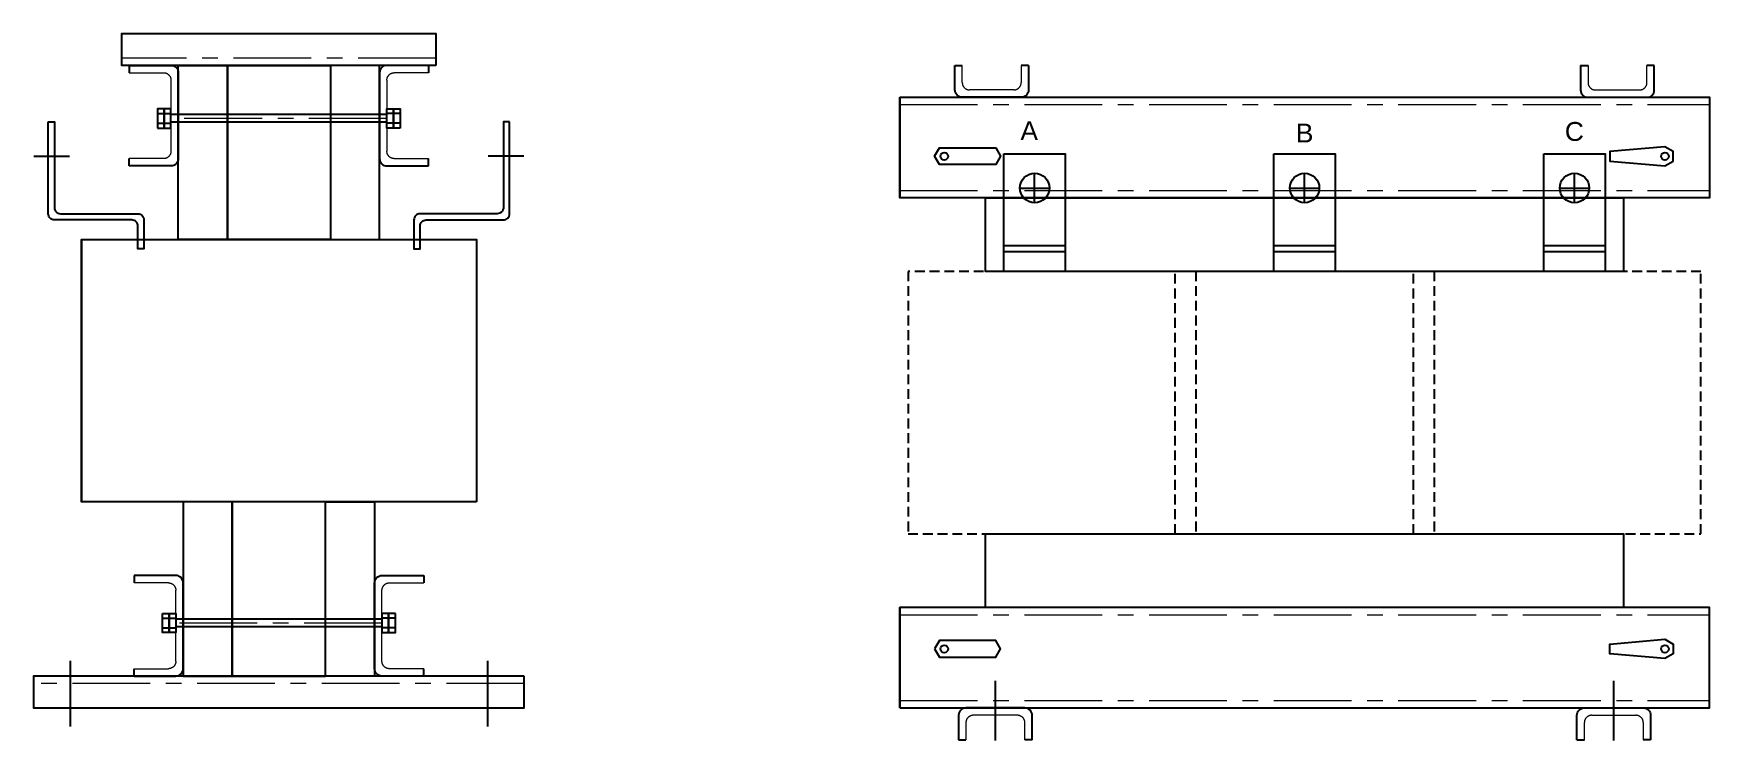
# Model space of a CAD drawing. Header units: millimetres. Extents: x 112 to 795, y 139 to 427.
import ezdxf

# ---------------------------------------------------------------- set-up
doc = ezdxf.new("R2010")
doc.units = ezdxf.units.MM
doc.linetypes.add('CENTER', pattern=[50.8, 31.75, -6.35, 6.35, -6.35])
doc.linetypes.add('KHUAT', pattern=[6, 4, -2])
for name, color, linetype in [('BAO', 7, 'Continuous'), ('DONGKT', 7, 'Continuous'), ('KHUAT', 6, 'KHUAT')]:
    doc.layers.add(name, color=color, linetype=linetype)
doc.layers.add('tam', color=6, linetype='CENTER', lineweight=18)
doc.styles.add('Binh1', font='arial.ttf', dxfattribs={"height": 2.5})

# ---------------------------------------------------------------- blocks, each defined once
blk = doc.blocks.new('BGVFG')
for p, q in [((184110.75, -58940.29), (184110.75, -58943.29)), ((184232.75, -58940.29), (184232.75, -58943.29)), ((184071.9, -58977.29), (184086.46, -58977.29)), ((184110.75, -58981.29), (184110.75, -58978.29)), ((184232.75, -58981.29), (184232.75, -58978.29)), ((184271.6, -58977.29), (184257.05, -58977.29)), ((184112.75, -59148.29), (184112.75, -59151.29)), ((184230.75, -59148.29), (184230.75, -59151.29)), ((184086.75, -59183.02), (184086.75, -59209.85)), ((184256.75, -59183.02), (184256.75, -59209.85)), ((184112.75, -59189.29), (184112.75, -59186.29)), ((184230.75, -59189.29), (184230.75, -59186.29))]:
    blk.add_line(p, q)
for points in [[(184107.75, -58940.29), (184235.75, -58940.29), (184235.75, -58927.29), (184107.75, -58927.29)], [(184150.75, -59011.29), (184130.75, -59011.29), (184130.75, -58940.29), (184150.75, -58940.29)], [(184192.75, -58940.29), (184150.75, -58940.29), (184150.75, -59011.29), (184192.75, -59011.29)], [(184192.75, -59011.29), (184212.75, -59011.29), (184212.75, -58940.29), (184192.75, -58940.29)], [(184091.25, -59118.29), (184252.25, -59118.29), (184252.25, -59011.29), (184091.25, -59011.29)], [(184152.75, -59118.29), (184132.75, -59118.29), (184132.75, -59189.29), (184152.75, -59189.29)], [(184190.75, -59189.29), (184152.75, -59189.29), (184152.75, -59118.29), (184190.75, -59118.29)], [(184190.75, -59118.29), (184210.75, -59118.29), (184210.75, -59189.29), (184190.75, -59189.29)], [(184071.75, -59189.29), (184271.75, -59189.29), (184271.75, -59202.29), (184071.75, -59202.29)]]:
    blk.add_lwpolyline(points, close=True)
for points in [[(184110.75, -58940.29), (184127.75, -58940.29, -0.414214), (184130.75, -58943.29), (184130.75, -58978.29, -0.414214), (184127.75, -58981.29), (184110.75, -58981.29)], [(184232.75, -58940.29), (184215.75, -58940.29, 0.414214), (184212.75, -58943.29), (184212.75, -58978.29, 0.414214), (184215.75, -58981.29), (184232.75, -58981.29)], [(184077.75, -58963.29), (184080.25, -58963.29), (184080.25, -58998.29, 0.414214), (184082.75, -59000.79), (184114.25, -59000.79, -0.414214), (184116.75, -59003.29), (184116.75, -59015.11), (184114.25, -59015.11), (184114.25, -59005.79, 0.414214), (184111.75, -59003.29), (184080.25, -59003.29, -0.414214), (184077.75, -59000.79), (184077.75, -58963.29)], [(184265.75, -58963.29), (184263.25, -58963.29), (184263.25, -58998.29, -0.414214), (184260.75, -59000.79), (184229.25, -59000.79, 0.414214), (184226.75, -59003.29), (184226.75, -59015.11), (184229.25, -59015.11), (184229.25, -59005.79, -0.414214), (184231.75, -59003.29), (184263.25, -59003.29, 0.414214), (184265.75, -59000.79), (184265.75, -58963.29)], [(184112.75, -59189.29), (184129.75, -59189.29, 0.414214), (184132.75, -59186.29), (184132.75, -59151.29, 0.414214), (184129.75, -59148.29), (184112.75, -59148.29)], [(184230.75, -59189.29), (184213.75, -59189.29, -0.414214), (184210.75, -59186.29), (184210.75, -59151.29, -0.414214), (184213.75, -59148.29), (184230.75, -59148.29)]]:
    blk.add_lwpolyline(points, format="xyb")
at = {"layer": 'BAO'}
for p, q in [((184252.25, -59011.29), (184252.25, -59011.29)), ((184252.25, -59011.29), (184252.25, -59118.29)), ((184252.25, -59118.29), (184252.25, -59118.29))]:
    blk.add_line(p, q, dxfattribs=at)
at = {"layer": 'DONGKT'}
for p, q in [((184122.3, -58959.96), (184125.03, -58959.96)), ((184122.3, -58963.88), (184125.03, -58963.88)), ((184125.03, -58959.96), (184127.75, -58959.96)), ((184125.03, -58963.88), (184127.75, -58963.88)), ((184127.75, -58960.38), (184215.75, -58960.38)), ((184127.75, -58963.46), (184215.75, -58963.46)), ((184218.48, -58959.96), (184215.75, -58959.96)), ((184218.48, -58963.88), (184215.75, -58963.88)), ((184221.2, -58959.96), (184218.48, -58959.96)), ((184221.2, -58963.88), (184218.48, -58963.88)), ((184124.3, -59165.69), (184127.03, -59165.69)), ((184124.3, -59169.62), (184127.03, -59169.62)), ((184127.03, -59165.69), (184129.75, -59165.69)), ((184127.03, -59169.62), (184129.75, -59169.62)), ((184129.75, -59166.12), (184213.75, -59166.12)), ((184129.75, -59169.2), (184213.75, -59169.2)), ((184216.48, -59165.69), (184213.75, -59165.69)), ((184216.48, -59169.62), (184213.75, -59169.62)), ((184219.2, -59165.69), (184216.48, -59165.69)), ((184219.2, -59169.62), (184216.48, -59169.62))]:
    blk.add_line(p, q, dxfattribs=at)
for points in [[(184122.3, -58965.84), (184125.03, -58965.84), (184125.03, -58958), (184122.3, -58958)], [(184125.03, -58965.84), (184127.75, -58965.84), (184127.75, -58958), (184125.03, -58958)], [(184218.48, -58965.84), (184215.75, -58965.84), (184215.75, -58958), (184218.48, -58958)], [(184221.2, -58965.84), (184218.48, -58965.84), (184218.48, -58958), (184221.2, -58958)], [(184124.3, -59163.73), (184127.03, -59163.73), (184127.03, -59171.58), (184124.3, -59171.58)], [(184127.03, -59163.73), (184129.75, -59163.73), (184129.75, -59171.58), (184127.03, -59171.58)], [(184216.48, -59163.73), (184213.75, -59163.73), (184213.75, -59171.58), (184216.48, -59171.58)], [(184219.2, -59163.73), (184216.48, -59163.73), (184216.48, -59171.58), (184219.2, -59171.58)]]:
    blk.add_lwpolyline(points, close=True, dxfattribs=at)
at = {"layer": 'tam'}
for p, q in [((184107.75, -58937.29), (184235.75, -58937.29)), ((184127.75, -58961.92), (184215.75, -58961.92)), ((184129.75, -59167.66), (184213.75, -59167.66)), ((184071.75, -59192.29), (184271.75, -59192.29))]:
    blk.add_line(p, q, dxfattribs=at)
for points in [[(184110.75, -58943.29), (184124.75, -58943.29, -0.414214), (184127.75, -58946.29), (184127.75, -58975.29, -0.414214), (184124.75, -58978.29), (184110.75, -58978.29)], [(184232.75, -58943.29), (184218.75, -58943.29, 0.414214), (184215.75, -58946.29), (184215.75, -58975.29, 0.414214), (184218.75, -58978.29), (184232.75, -58978.29)], [(184112.75, -59186.29), (184126.75, -59186.29, 0.414214), (184129.75, -59183.29), (184129.75, -59154.29, 0.414214), (184126.75, -59151.29), (184112.75, -59151.29)], [(184230.75, -59186.29), (184216.75, -59186.29, -0.414214), (184213.75, -59183.29), (184213.75, -59154.29, -0.414214), (184216.75, -59151.29), (184230.75, -59151.29)]]:
    blk.add_lwpolyline(points, format="xyb", dxfattribs=at)
blk = doc.blocks.new('GVFDXBG')
for p, q in [((184755.88, -58927.29), (184758.88, -58927.29)), ((184785.88, -58927.29), (184782.88, -58927.29)), ((185010.88, -58927.29), (185013.88, -58927.29)), ((185040.88, -58927.29), (185037.88, -58927.29)), ((184775.88, -59000.79), (184800.88, -59000.79)), ((184885.88, -59000.79), (184910.88, -59000.79)), ((184995.88, -59000.79), (185020.88, -59000.79)), ((184772.38, -59202.57), (184772.38, -59178.19)), ((185024.38, -59202.57), (185024.38, -59178.19)), ((184757.38, -59202.29), (184760.38, -59202.29)), ((184787.38, -59202.29), (184784.38, -59202.29)), ((185009.38, -59202.29), (185012.38, -59202.29)), ((185039.38, -59202.29), (185036.38, -59202.29))]:
    blk.add_line(p, q)
at = {"color": 3}
for p, q in [((184788.38, -58983.29), (184788.38, -58971.29)), ((184898.38, -58983.29), (184898.38, -58971.29)), ((185008.38, -58983.29), (185008.38, -58971.29)), ((184782.38, -58977.29), (184794.38, -58977.29)), ((184892.38, -58977.29), (184904.38, -58977.29)), ((185002.38, -58977.29), (185014.38, -58977.29))]:
    blk.add_line(p, q, dxfattribs=at)
for points in [[(184785.88, -58927.29), (184785.88, -58937.29, -0.414214), (184782.88, -58940.29), (184758.88, -58940.29, -0.414214), (184755.88, -58937.29), (184755.88, -58927.29)], [(185010.88, -58927.29), (185010.88, -58937.29, 0.414214), (185013.88, -58940.29), (185037.88, -58940.29, 0.414214), (185040.88, -58937.29), (185040.88, -58927.29)], [(184787.38, -59202.29), (184787.38, -59192.29, 0.414214), (184784.38, -59189.29), (184760.38, -59189.29, 0.414214), (184757.38, -59192.29), (184757.38, -59202.29)], [(185009.38, -59202.29), (185009.38, -59192.29, -0.414214), (185012.38, -59189.29), (185036.38, -59189.29, -0.414214), (185039.38, -59192.29), (185039.38, -59202.29)]]:
    blk.add_lwpolyline(points, format="xyb")
for points in [[(184733.38, -58940.29), (185063.38, -58940.29), (185063.38, -58981.29), (184733.38, -58981.29)], [(184775.88, -58963.29), (184800.88, -58963.29), (184800.88, -59003.29), (184775.88, -59003.29)], [(184775.88, -58963.29), (184800.88, -58963.29), (184800.88, -59011.29), (184775.88, -59011.29)], [(184885.88, -58963.29), (184910.88, -58963.29), (184910.88, -59003.29), (184885.88, -59003.29)], [(184885.88, -58963.29), (184910.88, -58963.29), (184910.88, -59011.29), (184885.88, -59011.29)], [(184995.88, -58963.29), (185020.88, -58963.29), (185020.88, -59003.29), (184995.88, -59003.29)], [(184995.88, -58963.29), (185020.88, -58963.29), (185020.88, -59011.29), (184995.88, -59011.29)], [(184768.38, -58981.29), (185028.38, -58981.29), (185028.38, -59011.29), (184768.38, -59011.29)], [(184768.38, -59118.29), (185028.38, -59118.29), (185028.38, -59148.29), (184768.38, -59148.29)], [(184733.38, -59189.29), (185063.38, -59189.29), (185063.38, -59148.29), (184733.38, -59148.29)]]:
    blk.add_lwpolyline(points, close=True)
for centre in [(184788.38, -58977.29), (184898.38, -58977.29), (185008.38, -58977.29)]:
    blk.add_circle(centre, 6)
at = {"layer": 'BAO'}
for p, q in [((184733.38, -58940.29), (184733.38, -58981.29)), ((185063.38, -58940.29), (185063.38, -58981.29)), ((184733.38, -59189.29), (184733.38, -59148.29)), ((185063.38, -59189.29), (185063.38, -59148.29))]:
    blk.add_line(p, q, dxfattribs=at)
for points in [[(184747.62, -58964.36), (184749.58, -58960.96), (184772.5, -58960.96), (184774.46, -58964.36), (184772.5, -58967.75), (184749.58, -58967.75)], [(185045.21, -58960.44), (185022.82, -58962.4), (185022.82, -58966.32), (185045.21, -58968.28), (185048.61, -58966.32), (185048.61, -58962.4)], [(184747.62, -59165.22), (184749.58, -59168.62), (184772.5, -59168.62), (184774.46, -59165.22), (184772.5, -59161.82), (184749.58, -59161.82)], [(185045.21, -59169.14), (185022.82, -59167.18), (185022.82, -59163.26), (185045.21, -59161.3), (185048.61, -59163.26), (185048.61, -59167.18)]]:
    blk.add_lwpolyline(points, close=True, dxfattribs=at)
for centre in [(184751.54, -58964.36), (184751.54, -58964.36), (185045.21, -58964.36), (184751.54, -59165.22), (184751.54, -59165.22), (185045.21, -59165.22)]:
    blk.add_circle(centre, 1.54, dxfattribs=at)
at = {"layer": 'KHUAT'}
for points in [[(184736.84, -59118.29), (184845.58, -59118.29), (184845.58, -59011.29), (184736.84, -59011.29)], [(184854.04, -59118.29), (184942.71, -59118.29), (184942.71, -59011.29), (184854.04, -59011.29)], [(184951.17, -59118.29), (185059.91, -59118.29), (185059.91, -59011.29), (184951.17, -59011.29)]]:
    blk.add_lwpolyline(points, close=True, dxfattribs=at)
at = {"layer": 'tam'}
for p, q in [((184733.38, -58943.29), (185063.38, -58943.29)), ((184733.38, -58978.29), (185063.38, -58978.29)), ((184733.38, -59151.29), (185063.38, -59151.29)), ((184733.38, -59186.29), (185063.38, -59186.29))]:
    blk.add_line(p, q, dxfattribs=at)
for points in [[(184782.88, -58927.29), (184782.88, -58934.29, -0.414214), (184779.88, -58937.29), (184761.88, -58937.29, -0.414214), (184758.88, -58934.29), (184758.88, -58927.29)], [(185013.88, -58927.29), (185013.88, -58934.29, 0.414214), (185016.88, -58937.29), (185034.88, -58937.29, 0.414214), (185037.88, -58934.29), (185037.88, -58927.29)], [(184784.38, -59202.29), (184784.38, -59195.29, 0.414214), (184781.38, -59192.29), (184763.38, -59192.29, 0.414214), (184760.38, -59195.29), (184760.38, -59202.29)], [(185012.38, -59202.29), (185012.38, -59195.29, -0.414214), (185015.38, -59192.29), (185033.38, -59192.29, -0.414214), (185036.38, -59195.29), (185036.38, -59202.29)]]:
    blk.add_lwpolyline(points, format="xyb", dxfattribs=at)
at = {"layer": 'DONGKT', "char_height": 7.7, "width": 22.3019, "attachment_point": 1, "style": 'Binh1'}
for s, insert in [('A', (184782.59, -58950.06)), ('B', (184894.81, -58951.03)), ('C', (185004.42, -58950.38))]:
    blk.add_mtext(s, dxfattribs=dict(at, insert=insert))

msp = doc.modelspace()

# ---------------------------------------------------------------- block references
at = {"xscale": -1}
msp.add_blockref('BGVFG', (184383.68, 59354.27), dxfattribs=at)
msp.add_blockref('GVFDXBG', (-184268.49, 59341.27))

doc.saveas('drawing.dxf')
